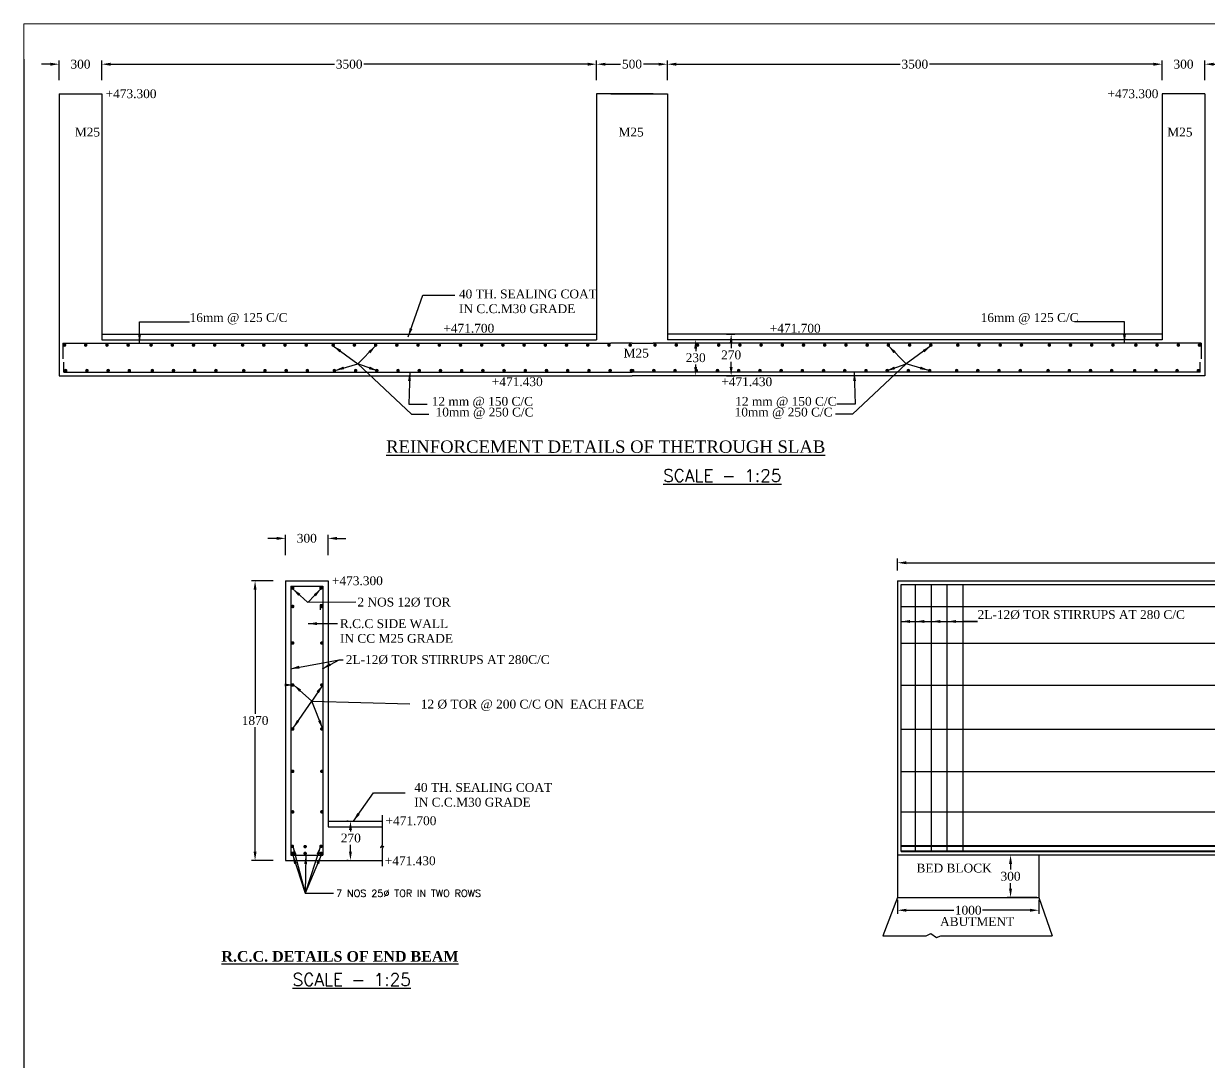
# Model space of a CAD drawing. Header units: millimetres. Extents: x 80 to 6605, y -615 to 2491.
# Drawn here: x 5576.1 to 5911.2, y -308.7 to -15.2 of the extents above; entities that cross this region are included whole.
import ezdxf

# ---------------------------------------------------------------- set-up
doc = ezdxf.new("R2010")
doc.units = ezdxf.units.MM
doc.layers.add('border', color=7, linetype='Continuous')
doc.styles.add('ROMANT', font='romant')
doc.styles.add('SIMPLEX', font='simplex.shx')
doc.styles.get("Standard").update_dxf_attribs({"font": 'times.ttf', "height": 2.5})
doc.styles.add('TIMES NEW ROMAN', font='times.ttf')
doc.styles.add('TNR_2.5', font='times.ttf', dxfattribs={"height": 2.5})
doc.dimstyles.new('ISO-25', dxfattribs={"dimtxt": 2.5, "dimasz": 2.5, "dimexe": 1.25, "dimexo": 0.625, "dimtad": 1, "dimlfac": 25, "dimtxsty": 'Standard', "dimcen": 2.5, "dimadec": 0, "dimazin": 0, "dimtfac": 1, "dimtmove": 0, "dimatfit": 3, "dimfxl": 1, "dimarcsym": 0})
doc.dimstyles.new('STYLE_ESH', dxfattribs={"dimtxt": 2.5, "dimasz": 2.5, "dimexe": 1, "dimexo": 0.625, "dimtad": 0, "dimtih": 1, "dimtoh": 1, "dimdec": 0, "dimlfac": 100, "dimzin": 9, "dimdsep": 46, "dimtxsty": 'TNR_2.5', "dimcen": 2.5, "dimadec": 0, "dimazin": 2, "dimtfac": 1, "dimtdec": 0, "dimtofl": 0, "dimtmove": 2, "dimatfit": 3, "dimfxl": 1, "dimarcsym": 0})

# ---------------------------------------------------------------- blocks, each defined once
blk = doc.blocks.new('*D177')
at = {"color": 0, "lineweight": -2, "transparency": 16777216}
for p, q in [((5646.69, -172.79), (5640.54, -172.79)), ((5641.54, -175.29), (5641.54, -210.44)), ((5641.54, -249.39), (5641.54, -214.24)), ((5646.69, -251.89), (5640.54, -251.89))]:
    blk.add_line(p, q, dxfattribs=at)
at = {"color": 0, "transparency": 16777216}
for points in [[(5641.12, -175.29), (5641.96, -175.29), (5641.54, -172.79)], [(5641.12, -249.39), (5641.96, -249.39), (5641.54, -251.89)]]:
    blk.add_solid(points, dxfattribs=at)
at = {"layer": 'Defpoints', "color": 0, "transparency": 16777216}
for p in [(5647.31, -172.79), (5641.54, -251.89), (5647.31, -251.89)]:
    blk.add_point(p, dxfattribs=at)
at = {"color": 0, "transparency": 16777216, "insert": (5641.54, -212.34), "char_height": 2.5, "attachment_point": 5, "style": 'TNR_2.5'}
blk.add_mtext('1870', dxfattribs=at)
blk = doc.blocks.new('*D178')
at = {"color": 0, "lineweight": -2, "transparency": 16777216}
for p, q in [((5667.89, -240.79), (5667.51, -240.79)), ((5668.51, -243.29), (5668.51, -243.68)), ((5668.51, -249.39), (5668.51, -247.48)), ((5667.89, -251.89), (5667.51, -251.89))]:
    blk.add_line(p, q, dxfattribs=at)
at = {"color": 0, "transparency": 16777216}
for points in [[(5668.1, -243.29), (5668.93, -243.29), (5668.51, -240.79)], [(5668.1, -249.39), (5668.93, -249.39), (5668.51, -251.89)]]:
    blk.add_solid(points, dxfattribs=at)
at = {"layer": 'Defpoints', "color": 0, "transparency": 16777216}
for p in [(5668.51, -240.79), (5668.51, -251.89), (5668.51, -251.89)]:
    blk.add_point(p, dxfattribs=at)
at = {"color": 0, "transparency": 16777216, "insert": (5668.63, -245.58), "char_height": 2.5, "attachment_point": 5, "style": 'TNR_2.5'}
blk.add_mtext('270', dxfattribs=at)
blk = doc.blocks.new('*D179')
at = {"color": 0, "lineweight": -2, "transparency": 16777216}
for p, q in [((5647.67, -160.78), (5645.17, -160.78)), ((5650.17, -165.49), (5650.17, -159.78)), ((5662.17, -165.49), (5662.17, -159.78)), ((5664.67, -160.78), (5667.17, -160.78))]:
    blk.add_line(p, q, dxfattribs=at)
at = {"color": 0, "transparency": 16777216}
for points in [[(5647.67, -160.37), (5647.67, -161.2), (5650.17, -160.78)], [(5664.67, -160.37), (5664.67, -161.2), (5662.17, -160.78)]]:
    blk.add_solid(points, dxfattribs=at)
at = {"layer": 'Defpoints', "color": 0, "transparency": 16777216}
for p in [(5662.17, -160.78), (5650.17, -166.12), (5662.17, -166.12)]:
    blk.add_point(p, dxfattribs=at)
at = {"color": 0, "transparency": 16777216, "insert": (5656.17, -160.78), "char_height": 2.5, "attachment_point": 5, "style": 'TNR_2.5'}
blk.add_mtext('300', dxfattribs=at)
blk = doc.blocks.new('*D198')
at = {"color": 0, "lineweight": -2, "transparency": 16777216}
for p, q in [((5823.25, -169.84), (5823.25, -166.43)), ((6181.16, -169.84), (6181.16, -166.43)), ((5825.75, -167.68), (6178.66, -167.68))]:
    blk.add_line(p, q, dxfattribs=at)
at = {"color": 0, "transparency": 16777216}
for points in [[(5825.75, -167.27), (5825.75, -168.1), (5823.25, -167.68)], [(6178.66, -167.27), (6178.66, -168.1), (6181.16, -167.68)]]:
    blk.add_solid(points, dxfattribs=at)
at = {"layer": 'Defpoints', "color": 0, "transparency": 16777216}
for p in [(5823.25, -170.46), (6181.16, -167.68), (6181.16, -170.46)]:
    blk.add_point(p, dxfattribs=at)
at = {"color": 0, "transparency": 16777216, "insert": (6002.2, -165.79), "char_height": 2.5, "attachment_point": 5}
blk.add_mtext('12500', dxfattribs=at)
blk = doc.blocks.new('*D199')
at = {"color": 0, "lineweight": -2, "transparency": 16777216}
for p, q in [((5862.63, -250.39), (5854.23, -250.39)), ((5855.23, -252.89), (5855.23, -254.49)), ((5855.23, -259.89), (5855.23, -258.29)), ((5862.63, -262.39), (5854.23, -262.39))]:
    blk.add_line(p, q, dxfattribs=at)
at = {"color": 0, "transparency": 16777216}
for points in [[(5854.81, -252.89), (5855.64, -252.89), (5855.23, -250.39)], [(5854.81, -259.89), (5855.64, -259.89), (5855.23, -262.39)]]:
    blk.add_solid(points, dxfattribs=at)
at = {"layer": 'Defpoints', "color": 0, "transparency": 16777216}
for p in [(5863.25, -250.39), (5855.23, -262.39), (5863.25, -262.39)]:
    blk.add_point(p, dxfattribs=at)
at = {"color": 0, "transparency": 16777216, "insert": (5855.23, -256.39), "char_height": 2.5, "attachment_point": 5, "style": 'TNR_2.5'}
blk.add_mtext('300', dxfattribs=at)
blk = doc.blocks.new('*D200')
at = {"color": 0, "lineweight": -2, "transparency": 16777216}
for p, q in [((5823.25, -263.02), (5823.25, -267)), ((5863.25, -263.02), (5863.25, -267)), ((5825.75, -266), (5839.22, -266)), ((5860.75, -266), (5847.29, -266))]:
    blk.add_line(p, q, dxfattribs=at)
at = {"color": 0, "transparency": 16777216}
for points in [[(5825.75, -265.59), (5825.75, -266.42), (5823.25, -266)], [(5860.75, -265.59), (5860.75, -266.42), (5863.25, -266)]]:
    blk.add_solid(points, dxfattribs=at)
at = {"layer": 'Defpoints', "color": 0, "transparency": 16777216}
for p in [(5823.25, -262.39), (5863.25, -262.39), (5823.25, -266)]:
    blk.add_point(p, dxfattribs=at)
at = {"color": 0, "transparency": 16777216, "insert": (5843.25, -266), "char_height": 2.5, "attachment_point": 5, "style": 'TNR_2.5'}
blk.add_mtext('1000', dxfattribs=at)
blk = doc.blocks.new('*D212')
at = {"color": 0, "lineweight": -2, "transparency": 16777216}
for p, q in [((5583.65, -26.62), (5581.15, -26.62)), ((5586.15, -31.12), (5586.15, -25.62)), ((5598.15, -31.12), (5598.15, -25.62)), ((5600.65, -26.62), (5603.15, -26.62))]:
    blk.add_line(p, q, dxfattribs=at)
at = {"color": 0, "transparency": 16777216}
for points in [[(5583.65, -26.21), (5583.65, -27.04), (5586.15, -26.62)], [(5600.65, -26.21), (5600.65, -27.04), (5598.15, -26.62)]]:
    blk.add_solid(points, dxfattribs=at)
at = {"layer": 'Defpoints', "color": 0, "transparency": 16777216}
for p in [(5598.15, -26.62), (5586.15, -31.75), (5598.15, -31.75)]:
    blk.add_point(p, dxfattribs=at)
at = {"color": 0, "transparency": 16777216, "insert": (5592.15, -26.62), "char_height": 2.5, "attachment_point": 5, "style": 'TNR_2.5'}
blk.add_mtext('300', dxfattribs=at)
blk = doc.blocks.new('*D213')
at = {"color": 0, "lineweight": -2, "transparency": 16777216}
for p, q in [((5598.15, -31.12), (5598.15, -25.62)), ((5600.65, -26.62), (5663.98, -26.62)), ((5735.65, -26.62), (5672.33, -26.62)), ((5738.15, -31.12), (5738.15, -25.62))]:
    blk.add_line(p, q, dxfattribs=at)
at = {"color": 0, "transparency": 16777216}
for points in [[(5600.65, -26.21), (5600.65, -27.04), (5598.15, -26.62)], [(5735.65, -26.21), (5735.65, -27.04), (5738.15, -26.62)]]:
    blk.add_solid(points, dxfattribs=at)
at = {"layer": 'Defpoints', "color": 0, "transparency": 16777216}
for p in [(5738.15, -26.62), (5598.15, -31.75), (5738.15, -31.75)]:
    blk.add_point(p, dxfattribs=at)
at = {"color": 0, "transparency": 16777216, "insert": (5668.15, -26.62), "char_height": 2.5, "attachment_point": 5, "style": 'TNR_2.5'}
blk.add_mtext('3500', dxfattribs=at)
blk = doc.blocks.new('*D214')
at = {"color": 0, "lineweight": -2, "transparency": 16777216}
for p, q in [((5738.15, -31.12), (5738.15, -25.62)), ((5740.65, -26.62), (5744.91, -26.62)), ((5755.65, -26.62), (5751.39, -26.62)), ((5758.15, -31.12), (5758.15, -25.62))]:
    blk.add_line(p, q, dxfattribs=at)
at = {"color": 0, "transparency": 16777216}
for points in [[(5740.65, -26.21), (5740.65, -27.04), (5738.15, -26.62)], [(5755.65, -26.21), (5755.65, -27.04), (5758.15, -26.62)]]:
    blk.add_solid(points, dxfattribs=at)
at = {"layer": 'Defpoints', "color": 0, "transparency": 16777216}
for p in [(5758.15, -26.62), (5738.15, -31.75), (5758.15, -31.75)]:
    blk.add_point(p, dxfattribs=at)
at = {"color": 0, "transparency": 16777216, "insert": (5748.15, -26.62), "char_height": 2.5, "attachment_point": 5, "style": 'TNR_2.5'}
blk.add_mtext('500', dxfattribs=at)
blk = doc.blocks.new('*D216')
at = {"color": 0, "lineweight": -2, "transparency": 16777216}
for p, q in [((5758.15, -31.12), (5758.15, -25.62)), ((5760.65, -26.62), (5823.98, -26.62)), ((5895.65, -26.62), (5832.33, -26.62)), ((5898.15, -31.12), (5898.15, -25.62))]:
    blk.add_line(p, q, dxfattribs=at)
at = {"color": 0, "transparency": 16777216}
for points in [[(5760.65, -26.21), (5760.65, -27.04), (5758.15, -26.62)], [(5895.65, -26.21), (5895.65, -27.04), (5898.15, -26.62)]]:
    blk.add_solid(points, dxfattribs=at)
at = {"layer": 'Defpoints', "color": 0, "transparency": 16777216}
for p in [(5758.15, -26.62), (5758.15, -31.75), (5898.15, -31.75)]:
    blk.add_point(p, dxfattribs=at)
at = {"color": 0, "transparency": 16777216, "insert": (5828.15, -26.62), "char_height": 2.5, "attachment_point": 5, "style": 'TNR_2.5'}
blk.add_mtext('3500', dxfattribs=at)
blk = doc.blocks.new('*D215')
at = {"color": 0, "lineweight": -2, "transparency": 16777216}
for p, q in [((5895.65, -26.62), (5893.15, -26.62)), ((5898.15, -31.12), (5898.15, -25.62)), ((5910.15, -31.12), (5910.15, -25.62)), ((5912.65, -26.62), (5915.15, -26.62))]:
    blk.add_line(p, q, dxfattribs=at)
at = {"color": 0, "transparency": 16777216}
for points in [[(5895.65, -26.21), (5895.65, -27.04), (5898.15, -26.62)], [(5912.65, -26.21), (5912.65, -27.04), (5910.15, -26.62)]]:
    blk.add_solid(points, dxfattribs=at)
at = {"layer": 'Defpoints', "color": 0, "transparency": 16777216}
for p in [(5898.15, -26.62), (5898.15, -31.75), (5910.15, -31.75)]:
    blk.add_point(p, dxfattribs=at)
at = {"color": 0, "transparency": 16777216, "insert": (5904.15, -26.62), "char_height": 2.5, "attachment_point": 5, "style": 'TNR_2.5'}
blk.add_mtext('300', dxfattribs=at)
blk = doc.blocks.new('*D217')
at = {"color": 0, "lineweight": -2, "transparency": 16777216}
for p, q in [((5738.15, -31.12), (5738.15, -25.62)), ((5740.65, -26.62), (5744.91, -26.62)), ((5755.65, -26.62), (5751.39, -26.62)), ((5758.15, -31.12), (5758.15, -25.62))]:
    blk.add_line(p, q, dxfattribs=at)
at = {"color": 0, "transparency": 16777216}
for points in [[(5740.65, -26.21), (5740.65, -27.04), (5738.15, -26.62)], [(5755.65, -26.21), (5755.65, -27.04), (5758.15, -26.62)]]:
    blk.add_solid(points, dxfattribs=at)
at = {"layer": 'Defpoints', "color": 0, "transparency": 16777216}
for p in [(5738.15, -26.62), (5738.15, -31.75), (5758.15, -31.75)]:
    blk.add_point(p, dxfattribs=at)
at = {"color": 0, "transparency": 16777216, "insert": (5748.15, -26.62), "char_height": 2.5, "attachment_point": 5, "style": 'TNR_2.5'}
blk.add_mtext('500', dxfattribs=at)
blk = doc.blocks.new('*D219')
at = {"color": 0, "lineweight": -2, "transparency": 16777216}
for p, q in [((5774.03, -104.59), (5765.16, -104.59)), ((5766.16, -107.09), (5766.16, -107.79)), ((5766.16, -112.29), (5766.16, -111.59)), ((5774.03, -114.79), (5765.16, -114.79))]:
    blk.add_line(p, q, dxfattribs=at)
at = {"color": 0, "transparency": 16777216}
for points in [[(5765.74, -107.09), (5766.57, -107.09), (5766.16, -104.59)], [(5765.74, -112.29), (5766.57, -112.29), (5766.16, -114.79)]]:
    blk.add_solid(points, dxfattribs=at)
at = {"layer": 'Defpoints', "color": 0, "transparency": 16777216}
for p in [(5774.66, -104.59), (5766.16, -114.79), (5774.66, -114.79)]:
    blk.add_point(p, dxfattribs=at)
at = {"color": 0, "transparency": 16777216, "insert": (5766.16, -109.69), "char_height": 2.5, "attachment_point": 5, "style": 'TNR_2.5'}
blk.add_mtext('230', dxfattribs=at)
blk = doc.blocks.new('*D220')
at = {"color": 0, "lineweight": -2, "transparency": 16777216}
for p, q in [((5774.84, -102.99), (5777.2, -102.99)), ((5776.2, -105.49), (5776.2, -106.99)), ((5776.2, -112.29), (5776.2, -110.79)), ((5774.84, -114.79), (5777.2, -114.79))]:
    blk.add_line(p, q, dxfattribs=at)
at = {"color": 0, "transparency": 16777216}
for points in [[(5775.78, -105.49), (5776.61, -105.49), (5776.2, -102.99)], [(5775.78, -112.29), (5776.61, -112.29), (5776.2, -114.79)]]:
    blk.add_solid(points, dxfattribs=at)
at = {"layer": 'Defpoints', "color": 0, "transparency": 16777216}
for p in [(5774.21, -102.99), (5774.21, -114.79), (5776.2, -114.79)]:
    blk.add_point(p, dxfattribs=at)
at = {"color": 0, "transparency": 16777216, "insert": (5776.2, -108.89), "char_height": 2.5, "attachment_point": 5, "style": 'TNR_2.5'}
blk.add_mtext('270', dxfattribs=at)

msp = doc.modelspace()

# ---------------------------------------------------------------- linework, layer by layer
at = {"color": 0}
for p, q in [((5576.08736, -25.15823), (5576.08736, -615.15823)), ((5586.15273, -34.99114), (5598.15273, -34.99114)), ((5586.15273, -34.99114), (5586.15273, -114.79114)), ((5598.15273, -34.99114), (5598.15273, -104.59114)), ((5748.15273, -34.99114), (5738.15273, -34.99114)), ((5738.15273, -34.99114), (5738.15273, -104.59114)), ((5742.15273, -34.99114), (5754.15273, -34.99114)), ((5754.15273, -34.99114), (5742.15273, -34.99114)), ((5748.15273, -34.99114), (5758.15273, -34.99114)), ((5758.15273, -34.99114), (5758.15273, -104.59114)), ((5898.15273, -34.99114), (5898.15273, -104.59114)), ((5910.15273, -34.99114), (5898.15273, -34.99114)), ((5910.15273, -34.99114), (5910.15273, -114.79114)), ((5598.15273, -102.99114), (5738.15273, -102.99114)), ((5898.15273, -102.99114), (5758.15273, -102.99114)), ((5587.15273, -105.59114), (5587.15273, -110.01418)), ((5587.15273, -105.59114), (5742.15273, -105.59114)), ((5598.15273, -104.59114), (5738.15273, -104.59114)), ((5748.15273, -105.59114), (5742.15273, -105.59114)), ((5748.15273, -105.59114), (5754.15273, -105.59114)), ((5909.15273, -105.59114), (5754.15273, -105.59114)), ((5898.15273, -104.59114), (5758.15273, -104.59114)), ((5909.15273, -105.59114), (5909.15273, -110.01418)), ((5587.47944, -113.79114), (5587.47944, -110.88619)), ((5587.47944, -113.79114), (5748.15273, -113.79114)), ((5908.82602, -113.79114), (5748.15273, -113.79114)), ((5908.82602, -113.79114), (5908.82602, -110.88619)), ((5586.15273, -114.79114), (5748.15273, -114.79114)), ((5910.15273, -114.79114), (5748.15273, -114.79114)), ((5685.7386, -125.66445), (5690.63696, -125.66445)), ((5810.56686, -125.66445), (5805.6685, -125.66445)), ((5650.16945, -172.79095), (5662.16945, -172.79095)), ((5650.16945, -172.79095), (5650.16945, -251.89095)), ((5662.16945, -172.79095), (5662.16945, -242.39095)), ((5823.2534, -172.79095), (6017.64165, -172.79095)), ((5823.2534, -172.79095), (6017.64165, -172.79095)), ((5823.2534, -172.79095), (5823.2534, -250.39095)), ((5824.2534, -173.79095), (6017.64165, -173.79095)), ((5824.2534, -249.39095), (5824.2534, -173.79095)), ((5828.33452, -249.39095), (5828.33452, -173.79095)), ((5832.83452, -249.39095), (5832.83452, -173.79095)), ((5837.33452, -249.39095), (5837.33452, -173.79095)), ((5841.83452, -249.39095), (5841.83452, -173.79095)), ((5651.66945, -174.29095), (5651.66945, -250.39095)), ((5651.66945, -174.29095), (5660.66945, -174.29095)), ((5660.66945, -174.29095), (5660.66945, -250.39095)), ((5659.92801, -179.5558), (5659.92801, -180.95537)), ((5660.65141, -179.5558), (5659.92801, -179.5558)), ((5824.2534, -180.05108), (6017.64165, -180.05108)), ((5824.2534, -190.45205), (6017.64165, -190.45205)), ((5824.2534, -202.30998), (6017.64165, -202.30998)), ((5824.2534, -214.73854), (6017.64165, -214.73854)), ((5824.2534, -226.71788), (6017.64165, -226.71788)), ((5662.16945, -240.79095), (5677.47264, -240.79095)), ((5677.47264, -239.10994), (5677.47264, -247.55619)), ((5824.2534, -238.16245), (6017.64165, -238.16245)), ((5662.16945, -242.39095), (5677.47264, -242.39095)), ((5677.47264, -247.55619), (5677.04731, -248.27959)), ((5677.04731, -248.27959), (5677.86099, -247.89085)), ((5677.86099, -247.89085), (5677.50721, -248.66834)), ((5651.66945, -250.39095), (5660.66945, -250.39095)), ((5677.50721, -248.66834), (5677.50721, -253.56271)), ((6017.64165, -250.39095), (5823.2534, -250.39095)), ((5823.2534, -250.39095), (5823.2534, -262.39095)), ((5863.2534, -250.39095), (5863.2534, -262.39095)), ((5650.16945, -251.89095), (5677.50721, -251.89095)), ((5823.2534, -262.39095), (5819.09409, -273.27173)), ((5823.2534, -262.39095), (5863.2534, -262.39095)), ((5849.61746, -262.39095), (5857.29194, -262.39095)), ((5863.2534, -262.39095), (5866.99112, -273.27173)), ((5819.09409, -273.27173), (5831.36008, -273.27173)), ((5831.36008, -273.27173), (5832.69292, -272.59996)), ((5832.69292, -272.59996), (5834.29802, -273.70745)), ((5834.29802, -273.70745), (5835.49159, -273.27173)), ((5835.49159, -273.27173), (5866.99112, -273.27173))]:
    msp.add_line(p, q, dxfattribs=at)
at = {"color": 0, "lineweight": 40}
for p, q in [((6017.64165, -247.89095), (5824.2534, -247.89095)), ((6017.64165, -249.39095), (5824.2534, -249.39095))]:
    msp.add_line(p, q, dxfattribs=at)
at = {"color": 0, "ltscale": 0.5}
msp.add_line((5655.67995, -261.21148), (5663.76457, -261.21148), dxfattribs=at)
at = {"color": 0}
for points, const_width in [([(5587.38587, -106.09128, 1), (5587.88587, -106.09128, 1)], 0.5), ([(5593.38587, -106.09128, 1), (5593.88587, -106.09128, 1)], 0.5), ([(5599.38587, -106.09128, 1), (5599.88587, -106.09128, 1)], 0.5), ([(5605.38587, -106.09128, 1), (5605.88587, -106.09128, 1)], 0.5), ([(5611.87303, -106.09128, 1), (5612.37303, -106.09128, 1)], 0.5), ([(5617.87303, -106.09128, 1), (5618.37303, -106.09128, 1)], 0.5), ([(5623.87303, -106.09128, 1), (5624.37303, -106.09128, 1)], 0.5), ([(5629.87303, -106.09128, 1), (5630.37303, -106.09128, 1)], 0.5), ([(5637.75162, -106.09128, 1), (5638.25162, -106.09128, 1)], 0.5), ([(5643.75162, -106.09128, 1), (5644.25162, -106.09128, 1)], 0.5), ([(5649.75162, -106.09128, 1), (5650.25162, -106.09128, 1)], 0.5), ([(5655.75162, -106.09128, 1), (5656.25162, -106.09128, 1)], 0.5), ([(5663.38587, -106.09128, 1), (5663.88587, -106.09128, 1)], 0.5), ([(5669.38587, -106.09128, 1), (5669.88587, -106.09128, 1)], 0.5), ([(5675.38587, -106.09128, 1), (5675.88587, -106.09128, 1)], 0.5), ([(5681.38587, -106.09128, 1), (5681.88587, -106.09128, 1)], 0.5), ([(5687.38587, -106.09128, 1), (5687.88587, -106.09128, 1)], 0.5), ([(5693.38587, -106.09128, 1), (5693.88587, -106.09128, 1)], 0.5), ([(5699.38587, -106.09128, 1), (5699.88587, -106.09128, 1)], 0.5), ([(5705.38587, -106.09128, 1), (5705.88587, -106.09128, 1)], 0.5), ([(5711.38587, -106.09128, 1), (5711.88587, -106.09128, 1)], 0.5), ([(5717.38587, -106.09128, 1), (5717.88587, -106.09128, 1)], 0.5), ([(5723.38587, -106.09128, 1), (5723.88587, -106.09128, 1)], 0.5), ([(5729.38587, -106.09128, 1), (5729.88587, -106.09128, 1)], 0.5), ([(5735.38587, -106.09128, 1), (5735.88587, -106.09128, 1)], 0.5), ([(5741.38587, -106.09128, 1), (5741.88587, -106.09128, 1)], 0.5), ([(5747.38587, -106.09128, 1), (5747.88587, -106.09128, 1)], 0.5), ([(5754.91959, -106.09128, -1), (5754.41959, -106.09128, -1)], 0.5), ([(5760.91959, -106.09128, -1), (5760.41959, -106.09128, -1)], 0.5), ([(5766.91959, -106.09128, -1), (5766.41959, -106.09128, -1)], 0.5), ([(5772.91959, -106.09128, -1), (5772.41959, -106.09128, -1)], 0.5), ([(5778.91959, -106.09128, -1), (5778.41959, -106.09128, -1)], 0.5), ([(5784.91959, -106.09128, -1), (5784.41959, -106.09128, -1)], 0.5), ([(5790.91959, -106.09128, -1), (5790.41959, -106.09128, -1)], 0.5), ([(5796.91959, -106.09128, -1), (5796.41959, -106.09128, -1)], 0.5), ([(5802.91959, -106.09128, -1), (5802.41959, -106.09128, -1)], 0.5), ([(5808.91959, -106.09128, -1), (5808.41959, -106.09128, -1)], 0.5), ([(5814.91959, -106.09128, -1), (5814.41959, -106.09128, -1)], 0.5), ([(5820.91959, -106.09128, -1), (5820.41959, -106.09128, -1)], 0.5), ([(5826.91959, -106.09128, -1), (5826.41959, -106.09128, -1)], 0.5), ([(5832.91959, -106.09128, -1), (5832.41959, -106.09128, -1)], 0.5), ([(5840.55384, -106.09128, -1), (5840.05384, -106.09128, -1)], 0.5), ([(5846.55384, -106.09128, -1), (5846.05384, -106.09128, -1)], 0.5), ([(5852.55384, -106.09128, -1), (5852.05384, -106.09128, -1)], 0.5), ([(5858.55384, -106.09128, -1), (5858.05384, -106.09128, -1)], 0.5), ([(5866.43243, -106.09128, -1), (5865.93243, -106.09128, -1)], 0.5), ([(5872.43243, -106.09128, -1), (5871.93243, -106.09128, -1)], 0.5), ([(5878.43243, -106.09128, -1), (5877.93243, -106.09128, -1)], 0.5), ([(5884.43243, -106.09128, -1), (5883.93243, -106.09128, -1)], 0.5), ([(5890.91959, -106.09128, -1), (5890.41959, -106.09128, -1)], 0.5), ([(5896.91959, -106.09128, -1), (5896.41959, -106.09128, -1)], 0.5), ([(5902.91959, -106.09128, -1), (5902.41959, -106.09128, -1)], 0.5), ([(5908.91959, -106.09128, -1), (5908.41959, -106.09128, -1)], 0.5), ([(5587.72077, -113.31096, 1), (5588.22077, -113.31096, 1)], 0.5), ([(5593.72077, -113.31096, 1), (5594.22077, -113.31096, 1)], 0.5), ([(5599.72077, -113.31096, 1), (5600.22077, -113.31096, 1)], 0.5), ([(5605.72077, -113.31096, 1), (5606.22077, -113.31096, 1)], 0.5), ([(5612.20793, -113.31096, 1), (5612.70793, -113.31096, 1)], 0.5), ([(5618.20793, -113.31096, 1), (5618.70793, -113.31096, 1)], 0.5), ([(5624.20793, -113.31096, 1), (5624.70793, -113.31096, 1)], 0.5), ([(5630.20793, -113.31096, 1), (5630.70793, -113.31096, 1)], 0.5), ([(5638.08652, -113.31096, 1), (5638.58652, -113.31096, 1)], 0.5), ([(5644.08652, -113.31096, 1), (5644.58652, -113.31096, 1)], 0.5), ([(5650.08652, -113.31096, 1), (5650.58652, -113.31096, 1)], 0.5), ([(5656.08652, -113.31096, 1), (5656.58652, -113.31096, 1)], 0.5), ([(5663.72077, -113.31096, 1), (5664.22077, -113.31096, 1)], 0.5), ([(5669.72077, -113.31096, 1), (5670.22077, -113.31096, 1)], 0.5), ([(5675.72077, -113.31096, 1), (5676.22077, -113.31096, 1)], 0.5), ([(5681.72077, -113.31096, 1), (5682.22077, -113.31096, 1)], 0.5), ([(5687.72077, -113.31096, 1), (5688.22077, -113.31096, 1)], 0.5), ([(5693.72077, -113.31096, 1), (5694.22077, -113.31096, 1)], 0.5), ([(5699.72077, -113.31096, 1), (5700.22077, -113.31096, 1)], 0.5), ([(5705.72077, -113.31096, 1), (5706.22077, -113.31096, 1)], 0.5), ([(5711.72077, -113.31096, 1), (5712.22077, -113.31096, 1)], 0.5), ([(5717.72077, -113.31096, 1), (5718.22077, -113.31096, 1)], 0.5), ([(5723.72077, -113.31096, 1), (5724.22077, -113.31096, 1)], 0.5), ([(5724.07158, -113.62706, 1), (5724.32158, -113.62706, 1)], 0.25), ([(5729.72077, -113.31096, 1), (5730.22077, -113.31096, 1)], 0.5), ([(5735.72077, -113.31096, 1), (5736.22077, -113.31096, 1)], 0.5), ([(5741.72077, -113.31096, 1), (5742.22077, -113.31096, 1)], 0.5), ([(5747.72077, -113.31096, 1), (5748.22077, -113.31096, 1)], 0.5), ([(5747.93517, -113.56966, 1), (5748.18517, -113.56966, 1)], 0.25), ([(5747.93517, -113.56966, 1), (5748.18517, -113.56966, 1)], 0.25), ([(5748.58468, -113.31096, -1), (5748.08468, -113.31096, -1)], 0.5), ([(5748.37029, -113.56966, -1), (5748.12029, -113.56966, -1)], 0.25), ([(5748.37029, -113.56966, -1), (5748.12029, -113.56966, -1)], 0.25), ([(5754.58468, -113.31096, -1), (5754.08468, -113.31096, -1)], 0.5), ([(5760.58468, -113.31096, -1), (5760.08468, -113.31096, -1)], 0.5), ([(5766.58468, -113.31096, -1), (5766.08468, -113.31096, -1)], 0.5), ([(5772.58468, -113.31096, -1), (5772.08468, -113.31096, -1)], 0.5), ([(5772.23388, -113.62706, -1), (5771.98388, -113.62706, -1)], 0.25), ([(5778.58468, -113.31096, -1), (5778.08468, -113.31096, -1)], 0.5), ([(5784.58468, -113.31096, -1), (5784.08468, -113.31096, -1)], 0.5), ([(5790.58468, -113.31096, -1), (5790.08468, -113.31096, -1)], 0.5), ([(5796.58468, -113.31096, -1), (5796.08468, -113.31096, -1)], 0.5), ([(5802.58468, -113.31096, -1), (5802.08468, -113.31096, -1)], 0.5), ([(5808.58468, -113.31096, -1), (5808.08468, -113.31096, -1)], 0.5), ([(5814.58468, -113.31096, -1), (5814.08468, -113.31096, -1)], 0.5), ([(5820.58468, -113.31096, -1), (5820.08468, -113.31096, -1)], 0.5), ([(5826.58468, -113.31096, -1), (5826.08468, -113.31096, -1)], 0.5), ([(5832.58468, -113.31096, -1), (5832.08468, -113.31096, -1)], 0.5), ([(5840.21894, -113.31096, -1), (5839.71894, -113.31096, -1)], 0.5), ([(5846.21894, -113.31096, -1), (5845.71894, -113.31096, -1)], 0.5), ([(5852.21894, -113.31096, -1), (5851.71894, -113.31096, -1)], 0.5), ([(5858.21894, -113.31096, -1), (5857.71894, -113.31096, -1)], 0.5), ([(5866.09752, -113.31096, -1), (5865.59752, -113.31096, -1)], 0.5), ([(5872.09752, -113.31096, -1), (5871.59752, -113.31096, -1)], 0.5), ([(5878.09752, -113.31096, -1), (5877.59752, -113.31096, -1)], 0.5), ([(5884.09752, -113.31096, -1), (5883.59752, -113.31096, -1)], 0.5), ([(5890.58468, -113.31096, -1), (5890.08468, -113.31096, -1)], 0.5), ([(5896.58468, -113.31096, -1), (5896.08468, -113.31096, -1)], 0.5), ([(5902.58468, -113.31096, -1), (5902.08468, -113.31096, -1)], 0.5), ([(5908.58468, -113.31096, -1), (5908.08468, -113.31096, -1)], 0.5), ([(5652.17808, -175.09501, 1), (5652.17808, -174.59501, 1)], 0.5), ([(5660.17108, -175.09501, 1), (5660.17108, -174.59501, 1)], 0.5), ([(5652.17808, -180.30108, 1), (5652.17808, -179.80108, 1)], 0.5), ([(5660.41945, -180.30108, 1), (5660.41945, -179.80108, 1)], 0.5), ([(5652.17808, -190.64118, 1), (5652.17808, -190.14118, 1)], 0.5), ([(5660.41945, -190.64118, 1), (5660.41945, -190.14118, 1)], 0.5), ([(5652.17808, -202.50824, 1), (5652.17808, -202.00824, 1)], 0.5), ([(5660.41945, -202.50824, 1), (5660.41945, -202.00824, 1)], 0.5), ([(5652.17808, -214.96097, 1), (5652.17808, -214.46097, 1)], 0.5), ([(5660.41945, -214.96097, 1), (5660.41945, -214.46097, 1)], 0.5), ([(5652.17808, -226.95019, 1), (5652.17808, -226.45019, 1)], 0.5), ([(5660.41945, -226.95019, 1), (5660.41945, -226.45019, 1)], 0.5), ([(5652.17808, -238.41126, 1), (5652.17808, -237.91126, 1)], 0.5), ([(5660.41945, -238.41126, 1), (5660.41945, -237.91126, 1)], 0.5), ([(5652.06938, -248.15816, 1), (5652.06938, -247.65816, 1)], 0.5), ([(5655.69452, -248.24332, 1), (5655.69452, -247.74332, 1)], 0.5), ([(5660.18722, -248.15816, 1), (5660.18722, -247.65816, 1)], 0.5), ([(5652.149, -250.15702, 1), (5652.149, -249.65702, 1)], 0.5), ([(5655.69452, -250.1706, 1), (5655.69452, -249.6706, 1)], 0.5), ([(5660.21821, -250.1706, 1), (5660.21821, -249.6706, 1)], 0.5)]:
    msp.add_lwpolyline(points, format="xyb", close=True, dxfattribs=dict(at, const_width=const_width))
msp.add_lwpolyline([(5830.83452, -184.29676), (5837.33452, -184.29676), (5841.83452, -184.29676)], dxfattribs=at)
at = {"layer": 'border', "color": 0, "lineweight": 5}
for p, q in [((6436.08736, -15.15823), (5576.08736, -15.15823)), ((5576.08736, -15.15823), (5576.08736, -615.15823))]:
    msp.add_line(p, q, dxfattribs=at)

# ---------------------------------------------------------------- texts
at = {"color": 0}
for s, p in [('16mm @ 125 C/C', (5623.01126, -99.55232)), ('16mm @ 125 C/C', (5846.76572, -99.55232)), ('12 mm @ 150 C/C', (5691.50324, -123.2587)), ('10mm @ 250 C/C', (5692.59752, -126.29766)), ('10mm @ 250 C/C', (5777.17946, -126.29766)), ('12 mm @ 150 C/C', (5777.35088, -123.2587)), ('BED BLOCK', (5828.61087, -255.31124)), ('ABUTMENT', (5835.286, -270.46429))]:
    msp.add_text(s, height=2.5, dxfattribs=at).set_placement(p)
for s, style, p in [('%%UREINFORCEMENT DETAILS OF THETROUGH SLAB', 'TIMES NEW ROMAN', (5678.60268, -136.57694)), ('%%USCALE - 1:25', 'ROMANT', (5756.9459, -144.75037)), ('%%USCALE - 1:25', 'ROMANT', (5652.1647, -287.34594))]:
    msp.add_text(s, height=3.5, dxfattribs=dict(at, style=style)).set_placement(p)
at = {"color": 0, "char_height": 2.5}
for s, insert, width, attachment_point in [('+473.300', (5599.25863, -33.72552), 26.0851, 1), ('+473.300', (5897.04683, -33.72552), 26.0851, 3), (' M25', (5597.68261, -44.57323), 33.227, 3), (' M25', (5743.38289, -44.57323), 33.227, 1), (' M25', (5898.62285, -44.57323), 33.227, 1), ('40 TH. SEALING COAT\\PIN C.C.M30 GRADE ', (5699.19319, -90.38017), 90.9920635, 1), ('+471.700', (5694.78381, -100.08081), 90.9920635, 1), ('+471.700', (5801.52165, -100.08081), 90.9920635, 3), (' M25', (5752.92257, -107.11353), 33.227, 3), ('+471.430', (5708.49693, -115.20273), 26.0851, 1), ('+471.430', (5787.80853, -115.20273), 26.0851, 3), ('+473.300', (5663.27535, -171.52533), 26.0851, 1), ('2 NOS 12%%C TOR', (5670.4896, -177.55755), 26.0851, 1), ('R.C.C SIDE WALL \\PIN CC M25 GRADE', (5665.53102, -183.66262), 44.8520478, 1), ('2L-12%%C TOR STIRRUPS AT 280 C/C ', (5845.90855, -181.08868), 90.9920635, 1), ('2L-12%%C TOR STIRRUPS AT 280C/C ', (5667.18379, -193.82484), 90.9920635, 1), ('12 %%C TOR @ 200 C/C ON  EACH FACE', (5688.41004, -206.41883), 112.5587955, 1), ('40 TH. SEALING COAT\\PIN C.C.M30 GRADE ', (5686.5575, -229.9994), 90.9920635, 1), ('+471.700', (5678.42434, -239.42638), 26.0851, 1), ('+471.430', (5678.2151, -250.75679), 26.0851, 1)]:
    msp.add_mtext(s, dxfattribs=dict(at, insert=insert, width=width, attachment_point=attachment_point))
at = {"color": 0, "insert": (5664.4713, -260.20288), "char_height": 2, "attachment_point": 1, "style": 'SIMPLEX'}
msp.add_mtext('7 NOS 25%%C TOR IN TWO ROWS', dxfattribs=at)
at = {"color": 0, "insert": (5632.00644, -277.54957), "char_height": 3, "attachment_point": 1}
msp.add_mtext('{\\fTimes New Roman|b1|i0|c0|p18;\\LR.C.C. DETAILS OF END BEAM}', dxfattribs=at)

# ---------------------------------------------------------------- dimensions: what is measured, and where the dimension line sits
at = {"color": 0}
for base, p1, p2, text, dimstyle, picture, middle in [((5598.15273, -26.62321), (5586.15273, -31.74608), (5598.15273, -31.74608), '300', 'STYLE_ESH', '*D212', (5592.15273, -26.62321)), ((5738.15273, -26.62321), (5598.15273, -31.74608), (5738.15273, -31.74608), '3500', 'STYLE_ESH', '*D213', (5668.15273, -26.62321)), ((5758.15273, -26.62321), (5738.15273, -31.74608), (5758.15273, -31.74608), '500', 'STYLE_ESH', '*D214', (5748.15273, -26.62321)), ((5662.16945, -160.78454), (5650.16945, -166.11672), (5662.16945, -166.11672), '300', 'STYLE_ESH', '*D179', (5656.16945, -160.78454)), ((6181.15596, -167.6844), (5823.2534, -170.46208), (6181.15596, -170.46208), '12500', 'ISO-25', '*D198', (6002.20468, -165.78777)), ((5823.2534, -266.0041), (5863.2534, -262.39095), (5823.2534, -262.39095), '1000', 'STYLE_ESH', '*D200', (5843.2534, -266.0041))]:
    dim = msp.add_linear_dim(base=base, p1=p1, p2=p2, text=text, dimstyle=dimstyle, dxfattribs=at)
    dim.commit()
    dim.dimension.update_dxf_attribs({"geometry": picture, "text_midpoint": middle})
for base, p1, p2, angle, text, picture, middle in [((5738.15273, -26.62321), (5758.15273, -31.74608), (5738.15273, -31.74608), 180, '500', '*D217', (5748.15273, -26.62321)), ((5758.15273, -26.62321), (5898.15273, -31.74608), (5758.15273, -31.74608), 180, '3500', '*D216', (5828.15273, -26.62321)), ((5898.15273, -26.62321), (5910.15273, -31.74608), (5898.15273, -31.74608), 180, '300', '*D215', (5904.15273, -26.62321)), ((5776.19713, -114.79114), (5774.21319, -102.99114), (5774.21319, -114.79114), 90, '270', '*D220', (5776.19713, -108.89114)), ((5766.15662, -114.79114), (5774.65958, -104.59114), (5774.65958, -114.79114), 90, '230', '*D219', (5766.15662, -109.69114)), ((5641.54149, -251.89095), (5647.3144, -172.79095), (5647.3144, -251.89095), 90, '1870', '*D177', (5641.54149, -212.34095)), ((5855.22689, -262.39095), (5863.2534, -250.39095), (5863.2534, -262.39095), 90, '300', '*D199', (5855.22689, -256.39095))]:
    dim = msp.add_linear_dim(base=base, p1=p1, p2=p2, angle=angle, text=text, dimstyle='STYLE_ESH', dxfattribs=at)
    dim.commit()
    dim.dimension.update_dxf_attribs({"geometry": picture, "text_midpoint": middle})
dim = msp.add_linear_dim(base=(5668.51253, -251.89095), p1=(5668.51253, -240.79095), p2=(5668.51253, -251.89095), angle=90, text='270', dimstyle='STYLE_ESH', dxfattribs=at)
dim.commit()
dim.dimension.update_dxf_attribs({"geometry": '*D178', "text_midpoint": (5668.63483, -245.58247), "dimtype": 160})

# ---------------------------------------------------------------- leaders
at = {"color": 0, "ltscale": 0.5}
for points in [[(5684.82219, -103.77649), (5689.03324, -92.00094), (5698.01773, -92.00094)], [(5685.27257, -113.79114), (5685.02245, -122.8008), (5690.24615, -122.8008)], [(5811.03288, -113.79114), (5811.283, -122.8008), (5806.05931, -122.8008)], [(5669.34379, -240.75566), (5674.99119, -232.81101), (5683.97568, -232.81101)]]:
    msp.add_leader(points, dimstyle='ISO-25', override={"dimgap": 0.625, "dimtad": 0}, dxfattribs=at)
at = {"color": 0}
for points, dimstyle in [([(5608.85296, -105.59114), (5608.85296, -99.55232), (5623.01126, -99.55232)], 'STYLE_ESH'), ([(5887.45249, -105.59114), (5887.45249, -99.55232), (5873.2942, -99.55232)], 'STYLE_ESH'), ([(5663.63587, -106.34128), (5670.64367, -111.38255)], 'STYLE_ESH'), ([(5675.63587, -106.34128), (5670.64367, -111.38255)], 'STYLE_ESH'), ([(5820.66959, -106.34128), (5825.66178, -111.38255)], 'STYLE_ESH'), ([(5832.66959, -106.34128), (5825.66178, -111.38255)], 'STYLE_ESH'), ([(5664.21095, -113.24155), (5670.64367, -111.38255)], 'STYLE_ESH'), ([(5676.20585, -113.39605), (5670.64367, -111.38255), (5685.7386, -125.66445)], 'STYLE_ESH'), ([(5820.09961, -113.39605), (5825.66178, -111.38255), (5810.56686, -125.66445)], 'STYLE_ESH'), ([(5832.09451, -113.24155), (5825.66178, -111.38255)], 'STYLE_ESH'), ([(5824.2534, -184.29676), (5832.83452, -184.29676), (5837.33452, -184.29676)], 'ISO-25'), ([(5828.33452, -184.29676), (5836.91564, -184.29676), (5841.41564, -184.29676)], 'ISO-25'), ([(5832.83452, -184.29676), (5841.41564, -184.29676), (5845.91564, -184.29676)], 'ISO-25'), ([(5837.33452, -184.29676), (5845.91564, -184.29676), (5841.83452, -184.29676)], 'ISO-25'), ([(5651.57876, -197.66608), (5665.29612, -195.11171)], 'STYLE_ESH'), ([(5660.57876, -197.65513), (5665.29612, -195.11171), (5666.41576, -195.11171)], 'STYLE_ESH'), ([(5652.42808, -202.25824), (5651.77632, -202.25824)], 'STYLE_ESH'), ([(5652.44956, -202.20035), (5657.56971, -206.83585), (5685.33107, -207.63197)], 'STYLE_ESH'), ([(5660.66945, -202.25824), (5657.56971, -206.83585)], 'STYLE_ESH'), ([(5652.28804, -214.44539), (5657.56971, -206.83585)], 'STYLE_ESH'), ([(5660.66945, -214.71097), (5657.56971, -206.83585)], 'STYLE_ESH')]:
    msp.add_leader(points, dimstyle=dimstyle, override={"dimgap": 0.625, "dimtad": 0}, dxfattribs=at)
for points in [[(5652.17808, -175.09501), (5656.38649, -178.82903), (5670.00868, -178.75218)], [(5660.17108, -175.09501), (5656.55173, -178.8281)], [(5656.5327, -184.91262), (5664.81124, -184.91262)], [(5652.25399, -247.84171), (5655.67995, -261.21148)], [(5660.07748, -247.84171), (5655.67995, -261.12177)], [(5652.18073, -250.41759), (5655.67995, -261.21148)], [(5655.89014, -250.40842), (5655.67995, -261.12177)], [(5660.26124, -250.44809), (5655.67995, -261.21148)]]:
    msp.add_leader(points, dimstyle='STYLE_ESH', dxfattribs=at)

doc.saveas('drawing.dxf')
